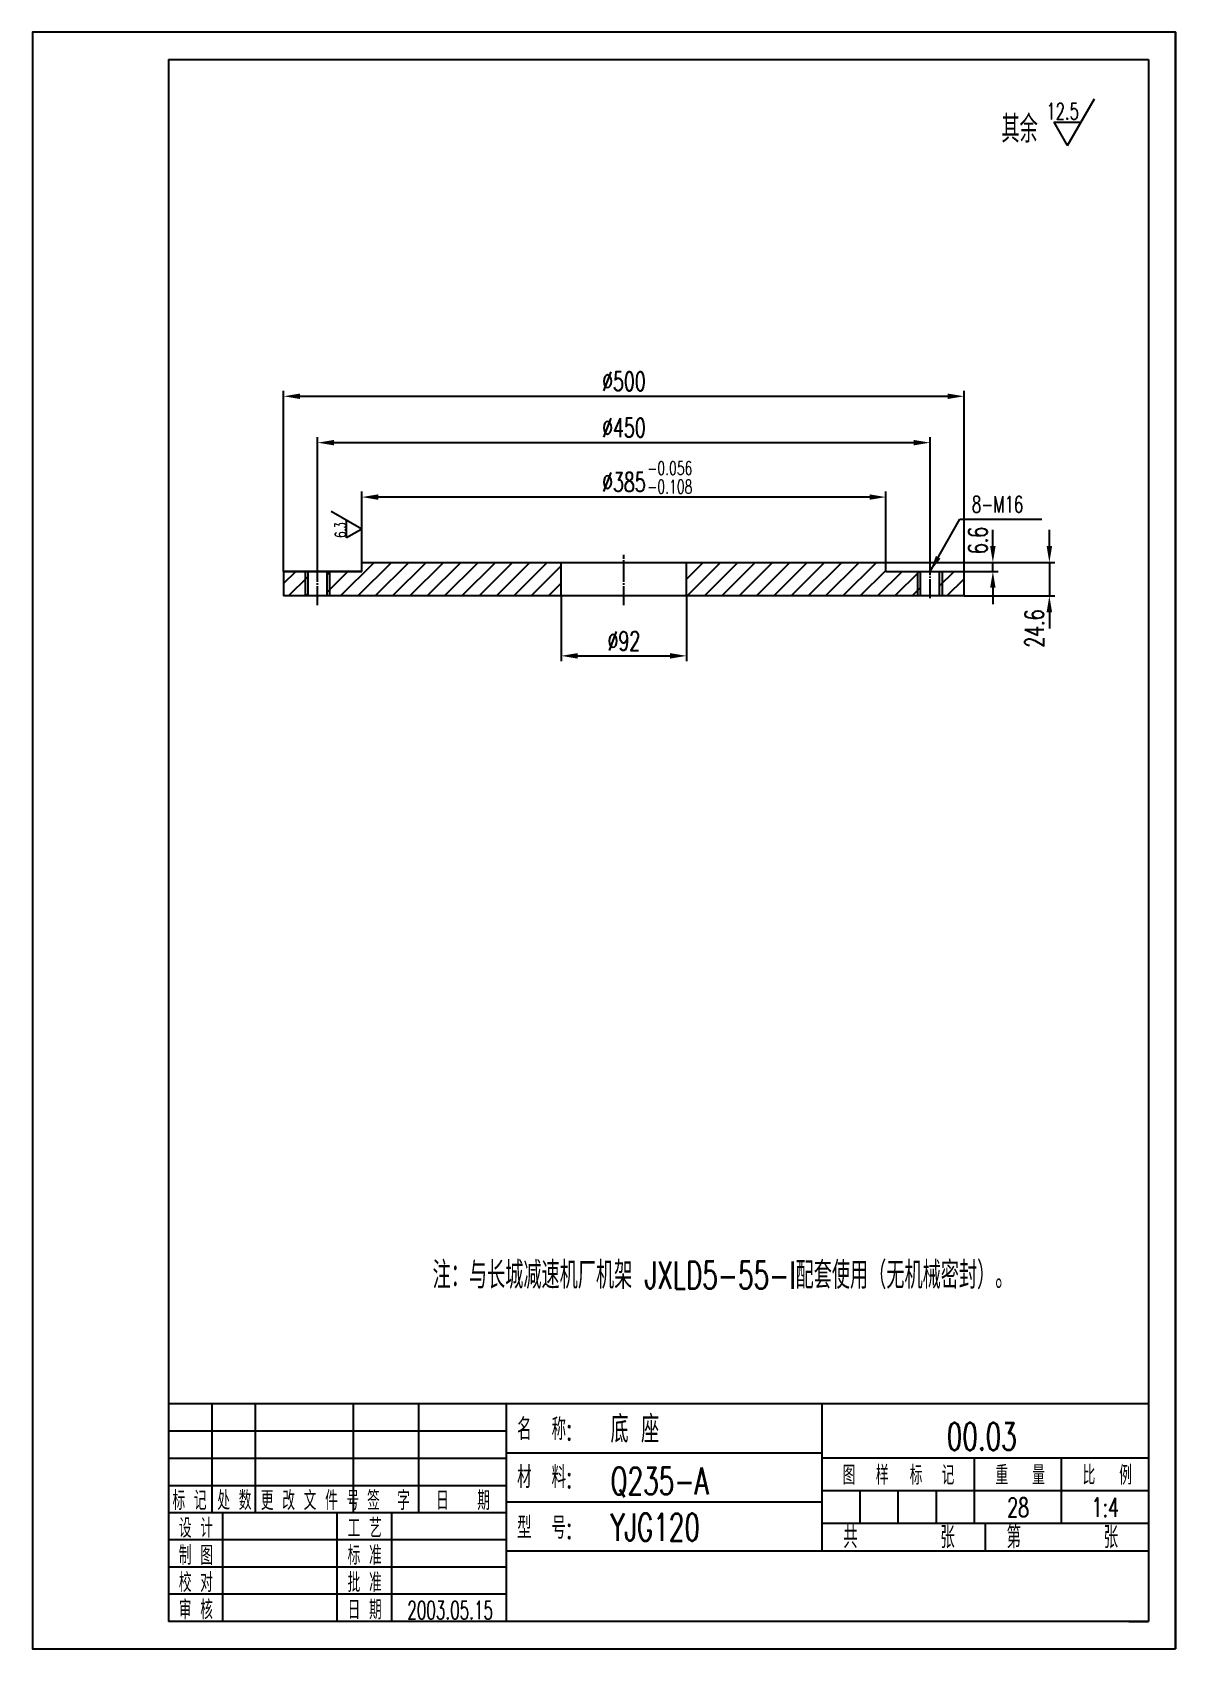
# Model space of a CAD drawing. Extents: x 0 to 840, y 0 to 1188.
import ezdxf
from ezdxf.enums import TextEntityAlignment as Align

# ---------------------------------------------------------------- set-up
doc = ezdxf.new("R2010")
doc.units = 0
doc.header["$MEASUREMENT"] = 0
doc.linetypes.add('C2', pattern=[17, 14, -1, 1, -1])
doc.layers.get('0').update_dxf_attribs({"linetype": 'CONTINUOUS'})
doc.layers.get('DEFPOINTS').update_dxf_attribs({"linetype": 'CONTINUOUS'})
for name, color, linetype in [('CENTER', 4, 'C2'), ('DIM', 3, 'CONTINUOUS'), ('TXT', 6, 'CONTINUOUS'), ('XH', 6, 'CONTINUOUS')]:
    doc.layers.add(name, color=color, linetype=linetype)
doc.styles.add('HZFSD', font='ROMANS', dxfattribs={"width": 0.6667, "bigfont": 'HZFSD'})
doc.styles.add('HZTXT', font='romans', dxfattribs={"width": 0.6667, "bigfont": 'HZTXT'})
doc.dimstyles.get("Standard").update_dxf_attribs({"dimtxt": 0.18, "dimasz": 0.18, "dimexe": 0.18, "dimexo": 0.0625, "dimgap": 0.09, "dimtad": 0, "dimtih": 1, "dimtoh": 1, "dimdec": 4, "dimzin": 0, "dimdsep": 46, "dimtxsty": 'HZFSD', "dimcen": 0.09, "dimadec": 0, "dimazin": 0, "dimtfac": 1, "dimtdec": 4, "dimtofl": 0, "dimtmove": 2, "dimatfit": 3, "dimfxl": 0, "dimtolj": 1, "dimtzin": 0, "dimarcsym": 0})
pattern_1 = [(45, (0, 0), (-6.36396, 6.36396), [])]

# ---------------------------------------------------------------- blocks, each defined once
blk = doc.blocks.new('*D3')
at = {"color": 3, "linetype": 'ByBlock'}
for p, q in [((242.1, 798.4), (242.1, 850.4)), ((615.1, 846.4), (254.1, 846.4)), ((627.1, 798.4), (627.1, 850.4))]:
    blk.add_line(p, q, dxfattribs=at)
for points in [[(254.1, 848.4), (254.1, 844.4), (242.1, 846.4)], [(615.1, 848.4), (615.1, 844.4), (627.1, 846.4)]]:
    blk.add_solid(points, dxfattribs=at)
at = {"layer": 'DEFPOINTS', "color": 0, "linetype": 'ByBlock'}
for p in [(242.1, 846.4), (242.1, 798.4), (627.1, 798.4)]:
    blk.add_point(p, dxfattribs=at)
at = {"color": 6, "linetype": 'ByBlock', "insert": (434.6, 857.4), "char_height": 14, "attachment_point": 5, "style": 'HZFSD'}
blk.add_mtext('\\A1;∅385', dxfattribs=at)
blk = doc.blocks.new('*D4')
at = {"color": 3, "linetype": 'ByBlock'}
for p, q in [((209.6, 791.8), (209.6, 890.4)), ((647.6, 886.4), (221.6, 886.4)), ((659.6, 791.8), (659.6, 890.4))]:
    blk.add_line(p, q, dxfattribs=at)
for points in [[(221.6, 888.4), (221.6, 884.4), (209.6, 886.4)], [(647.6, 888.4), (647.6, 884.4), (659.6, 886.4)]]:
    blk.add_solid(points, dxfattribs=at)
at = {"layer": 'DEFPOINTS', "color": 0, "linetype": 'ByBlock'}
for p in [(209.6, 886.4), (209.6, 791.8), (659.6, 791.8)]:
    blk.add_point(p, dxfattribs=at)
at = {"color": 6, "linetype": 'ByBlock', "insert": (434.6, 897.4), "char_height": 14, "attachment_point": 5, "style": 'HZFSD'}
blk.add_mtext('\\A1;∅450', dxfattribs=at)
blk = doc.blocks.new('*D5')
at = {"color": 3, "linetype": 'ByBlock'}
for p, q in [((705.7, 810.4), (705.7, 822.4)), ((627.1, 798.4), (709.7, 798.4)), ((705.7, 791.8), (705.7, 798.4)), ((627.1, 791.8), (709.7, 791.8)), ((705.7, 779.8), (705.7, 767.8))]:
    blk.add_line(p, q, dxfattribs=at)
for points in [[(703.7, 810.4), (707.7, 810.4), (705.7, 798.4)], [(703.7, 779.8), (707.7, 779.8), (705.7, 791.8)]]:
    blk.add_solid(points, dxfattribs=at)
at = {"layer": 'DEFPOINTS', "color": 0, "linetype": 'ByBlock'}
for p in [(627.1, 798.4), (705.7, 798.4), (627.1, 791.8)]:
    blk.add_point(p, dxfattribs=at)
at = {"color": 6, "linetype": 'ByBlock', "insert": (694.7, 814.5), "char_height": 14, "attachment_point": 5, "rotation": 90, "style": 'HZFSD'}
blk.add_mtext('\\A1;6.6', dxfattribs=at)
blk = doc.blocks.new('QCS63')
at = {"layer": 'TXT'}
for p, q in [((0, 0), (3.23, 5.61)), ((0, 0), (-1.64, 2.79)), ((-1.64, 2.79), (1.61, 2.79))]:
    blk.add_line(p, q, dxfattribs=at)
at = {"layer": 'TXT', "style": 'HZTXT', "width": 0.6667}
blk.add_text('6.3', height=2, dxfattribs=at).set_placement((-1.6, 2.94))
blk = doc.blocks.new('*D7')
at = {"color": 3, "linetype": 'ByBlock'}
for p, q in [((747.2, 810.4), (747.2, 822.4)), ((627.1, 798.4), (751.2, 798.4)), ((747.2, 798.4), (747.2, 773.8)), ((684.6, 773.8), (751.2, 773.8)), ((747.2, 761.8), (747.2, 749.8))]:
    blk.add_line(p, q, dxfattribs=at)
for points in [[(745.2, 810.4), (749.2, 810.4), (747.2, 798.4)], [(745.2, 761.8), (749.2, 761.8), (747.2, 773.8)]]:
    blk.add_solid(points, dxfattribs=at)
at = {"layer": 'DEFPOINTS', "color": 0, "linetype": 'ByBlock'}
for p in [(627.1, 798.4), (684.6, 773.8), (747.2, 773.8)]:
    blk.add_point(p, dxfattribs=at)
at = {"color": 6, "linetype": 'ByBlock', "insert": (736.2, 749.8), "char_height": 14, "attachment_point": 5, "rotation": 90, "style": 'HZFSD'}
blk.add_mtext('\\A1;24.6', dxfattribs=at)
blk = doc.blocks.new('*D11')
at = {"color": 3, "linetype": 'ByBlock'}
for p, q in [((184.6, 791.8), (184.6, 924.5)), ((196.6, 920.5), (672.6, 920.5)), ((684.6, 791.8), (684.6, 924.5))]:
    blk.add_line(p, q, dxfattribs=at)
for points in [[(196.6, 922.5), (196.6, 918.5), (184.6, 920.5)], [(672.6, 922.5), (672.6, 918.5), (684.6, 920.5)]]:
    blk.add_solid(points, dxfattribs=at)
at = {"layer": 'DEFPOINTS', "color": 0, "linetype": 'ByBlock'}
for p in [(684.6, 920.5), (184.6, 791.8), (684.6, 791.8)]:
    blk.add_point(p, dxfattribs=at)
at = {"color": 6, "linetype": 'ByBlock', "insert": (434.6, 931.5), "char_height": 14, "attachment_point": 5, "style": 'HZFSD'}
blk.add_mtext('\\A1;∅500', dxfattribs=at)
blk = doc.blocks.new('QCQY125')
at = {"layer": 'TXT'}
for p, q in [((0, 0), (4.95, 8.57)), ((-2.5, 4.29), (2.47, 4.29)), ((0, 0), (-2.47, 4.29))]:
    blk.add_line(p, q, dxfattribs=at)
at = {"layer": 'TXT', "width": 0.6667}
for s, height, style, p in [('其余', 5, 'HZFSD', (-5.48, 0.54)), ('12.5', 3, 'HZTXT', (2.09, 4.8))]:
    blk.add_text(s, height=height, dxfattribs=dict(at, style=style)).set_placement(p, align=Align.RIGHT)
blk = doc.blocks.new('*D13')
at = {"color": 3, "linetype": 'ByBlock'}
for p, q in [((388.6, 759.8), (388.6, 711.7)), ((480.6, 759.8), (480.6, 711.7)), ((400.6, 715.7), (468.6, 715.7))]:
    blk.add_line(p, q, dxfattribs=at)
for points in [[(400.6, 717.7), (400.6, 713.7), (388.6, 715.7)], [(468.6, 717.7), (468.6, 713.7), (480.6, 715.7)]]:
    blk.add_solid(points, dxfattribs=at)
at = {"layer": 'DEFPOINTS', "color": 0, "linetype": 'ByBlock'}
for p in [(388.6, 759.8), (480.6, 759.8), (480.6, 715.7)]:
    blk.add_point(p, dxfattribs=at)
at = {"color": 6, "linetype": 'ByBlock', "insert": (434.6, 726.7), "char_height": 14, "attachment_point": 5, "style": 'HZFSD'}
blk.add_mtext('\\A1;∅92', dxfattribs=at)

msp = doc.modelspace()

# ---------------------------------------------------------------- hatches: boundary and pattern name
at = {"layer": 'XH'}
h = msp.add_hatch(dxfattribs=at)
h.set_pattern_fill('ANSI31', color=256, scale=3, style=0)
h.set_pattern_definition(pattern_1)
h.paths.add_polyline_path([(202.58, 791.77), (184.58, 791.77), (184.58, 773.77), (202.58, 773.77)])
h.paths.add_polyline_path([(388.58, 798.37), (242.08, 798.37), (242.08, 791.77), (216.58, 791.77), (216.58, 773.77), (388.58, 773.77)])
h = msp.add_hatch(dxfattribs=at)
h.set_pattern_fill('ANSI31', color=256, scale=3, style=0)
h.set_pattern_definition(pattern_1)
h.paths.add_polyline_path([(627.08, 798.37), (480.58, 798.37), (480.58, 773.77), (652.58, 773.77), (652.58, 791.77), (627.08, 791.77)])
h = msp.add_hatch(dxfattribs=at)
h.set_pattern_fill('ANSI31', color=256, scale=3, style=0)
h.set_pattern_definition(pattern_1)
h.paths.add_polyline_path([(684.58, 791.77), (666.58, 791.77), (666.58, 773.77), (684.58, 773.77)])

# ---------------------------------------------------------------- linework, layer by layer
for p, q in [((100, 1168), (100, 20)), ((100, 1168), (820, 1168)), ((820, 1168), (820, 20)), ((242.08, 798.37), (627.08, 798.37)), ((242.08, 791.77), (242.08, 798.37)), ((388.58, 773.77), (388.58, 798.37)), ((480.58, 773.77), (480.58, 798.37)), ((627.08, 791.77), (627.08, 798.37)), ((184.58, 791.77), (242.08, 791.77)), ((242.08, 791.77), (184.58, 791.77)), ((184.58, 791.77), (184.58, 773.77)), ((202.58, 773.77), (202.58, 791.77)), ((216.58, 773.77), (216.58, 791.77)), ((627.08, 791.77), (684.58, 791.77)), ((652.58, 773.77), (652.58, 791.77)), ((666.58, 773.77), (666.58, 791.77)), ((684.58, 773.77), (684.58, 791.77)), ((684.58, 773.77), (184.58, 773.77)), ((100, 180), (100, 20)), ((820, 180), (100, 180)), ((820, 20), (100, 20))]:
    msp.add_line(p, q)
at = {"color": 3}
for p, q in [((820, 140), (580, 140)), ((820, 116), (580, 116)), ((820, 92), (580, 92)), ((348, 80), (100, 80)), ((348, 60), (100, 60)), ((348, 40), (100, 40))]:
    msp.add_line(p, q, dxfattribs=at)
at = {"layer": 'CENTER'}
for p, q in [((209.58, 767.03), (209.58, 795.97)), ((434.58, 767.03), (434.58, 803.88)), ((659.58, 772.03), (659.58, 797.37))]:
    msp.add_line(p, q, dxfattribs=at)
at = {"layer": 'DEFPOINTS', "color": 0, "linetype": 'ByBlock'}
msp.add_point((684.58, 771.03), dxfattribs=at)
at = {"layer": 'DIM', "color": 3}
for p in [(820, 34.79), (805.7, 20)]:
    msp.add_line(p, (820, 20), dxfattribs=at)
at = {"layer": 'TXT'}
for p, q in [((840, 1188), (840, 0)), ((200.58, 773.77), (200.58, 791.77)), ((218.58, 773.77), (218.58, 791.77)), ((650.58, 773.77), (650.58, 791.77)), ((668.58, 773.77), (668.58, 791.77))]:
    msp.add_line(p, q, dxfattribs=at)
at = {"layer": 'TXT', "color": 3}
for p, q in [((132, 100), (132, 180)), ((164, 100), (164, 180)), ((236, 100), (236, 180)), ((284, 100), (284, 180)), ((348, 180), (348, 20)), ((580, 180), (580, 72)), ((100, 160), (348, 160)), ((348, 144), (580, 144)), ((100, 140), (348, 140)), ((692, 140), (692, 92)), ((756, 140), (756, 92)), ((100, 120), (348, 120)), ((348, 108), (580, 108)), ((608, 116), (608, 92)), ((636, 116), (636, 92)), ((664, 116), (664, 92)), ((100, 100), (348, 100)), ((140, 20), (140, 100)), ((224, 20), (224, 100)), ((264, 20), (264, 100)), ((700, 92), (700, 72)), ((348, 72), (820, 72))]:
    msp.add_line(p, q, dxfattribs=at)
at = {"layer": 'TXT'}
msp.add_lwpolyline([(840, 0), (840, 1188), (0, 1188), (0, 0)], close=True, dxfattribs=at)

# ---------------------------------------------------------------- block references
at = {"layer": 'DIM', "xscale": 4, "yscale": 4, "zscale": 4}
msp.add_blockref('QCQY125', (760.59, 1104.77), dxfattribs=at)
at = {"layer": 'TXT', "xscale": 4, "yscale": 4, "zscale": 4, "rotation": 90}
msp.add_blockref('QCS63', (242.08, 822.92), dxfattribs=at)

# ---------------------------------------------------------------- texts
at = {"layer": 'TXT', "style": 'HZFSD', "width": 0.6667}
for s, height, p in [('-0.056', 10, (451.78, 862.66)), ('-0.108', 10, (451.78, 849.06)), ('8-M16', 12, (690.3, 835.05)), ('注：与长城减速机厂机架 JXLD5-55-I配套使用（无机械密封）。', 20, (294.08, 264.5)), ('名  称:', 16, (356.17, 153.29)), ('底 座', 20, (424.77, 151.27)), ('00.03', 20, (671.83, 145.94)), ('材  料:', 16, (356.17, 118.13)), ('Q235-A', 20, (424.77, 113.28)), ('图', 14, (595.31, 120.53)), ('样', 14, (619.72, 120.53)), ('标', 14, (644.59, 120.53)), ('记', 14, (668.06, 120.53)), ('重', 14, (707.6, 120.53)), ('量', 14, (734.58, 120.53)), ('比', 14, (771.6, 120.53)), ('例', 14, (798.58, 120.53)), ('标 记', 14, (102.97, 101.88)), ('处 数', 14, (135.94, 101.88)), ('更 改 文 件 号', 14, (167.88, 101.88)), ('签  字', 14, (245.91, 101.88)), ('日   期', 14, (296.68, 101.88)), ('设 计', 14, (107.63, 81.57)), ('工 艺', 14, (231.63, 81.57)), ('型  号:', 16, (356.17, 80.83)), ('YJG120', 20, (424.77, 79.24)), ('共', 16, (595.75, 73.87)), ('张', 16, (667.08, 73.87)), ('第', 16, (715.75, 73.87)), ('张', 16, (787.08, 73.87)), ('制 图', 14, (107.63, 61.57)), ('标 准', 14, (231.63, 61.57)), ('校 对', 14, (107.63, 41.57)), ('批 准', 14, (231.63, 41.57)), ('审 核', 14, (107.63, 21.57)), ('日 期', 14, (231.63, 21.57))]:
    msp.add_text(s, height=height, dxfattribs=at).set_placement(p)
at = {"layer": 'TXT', "style": 'HZFSD'}
for s, height, width, p in [('28', 14, 0.6667, (724.25, 96.91)), ('1:4', 14, 0.6667, (788.25, 96.91)), ('2003.05.15', 13.4, 0.609, (306.97, 21.57))]:
    msp.add_text(s, height=height, dxfattribs=dict(at, width=width)).set_placement(p, align=Align.CENTER)

# ---------------------------------------------------------------- dimensions: what is measured, and where the dimension line sits
at = {"layer": 'DIM'}
for base, p1, p2, text, picture, middle in [((684.58, 920.45), (184.58, 791.77), (684.58, 791.77), '%%C<>', '*D11', (434.58, 931.45)), ((209.58, 886.37), (659.58, 791.77), (209.58, 791.77), '%%c<>', '*D4', (434.58, 897.37)), ((242.08, 846.38), (627.08, 798.37), (242.08, 798.37), '%%c<>', '*D3', (434.58, 857.38))]:
    dim = msp.add_linear_dim(base=base, p1=p1, p2=p2, text=text, dimstyle='Standard', override={"dimscale": 4, "dimtxt": 3.5, "dimasz": 3, "dimexe": 1, "dimexo": 0, "dimgap": 1, "dimtad": 1, "dimtih": 0, "dimtoh": 0, "dimdec": 1, "dimzin": 8, "dimcen": 0, "dimclrd": 3, "dimclre": 3, "dimclrt": 6, "dimtfac": 0.5143, "dimtdec": 1, "dimtix": 1, "dimtzin": 8}, dxfattribs=at)
    dim.commit()
    dim.dimension.update_dxf_attribs({"geometry": picture, "text_midpoint": middle})
dim = msp.add_linear_dim(base=(705.73, 798.37), p1=(627.08, 791.77), p2=(627.08, 798.37), angle=90, dimstyle='Standard', override={"dimscale": 4, "dimtxt": 3.5, "dimasz": 3, "dimexe": 1, "dimexo": 0, "dimgap": 1, "dimtad": 1, "dimtih": 0, "dimtoh": 0, "dimdec": 1, "dimzin": 8, "dimcen": 0, "dimclrd": 3, "dimclre": 3, "dimclrt": 6, "dimtfac": 0.5143, "dimtdec": 1, "dimtix": 1, "dimtzin": 8}, dxfattribs=at)
dim.commit()
dim.dimension.update_dxf_attribs({"geometry": '*D5', "text_midpoint": (694.73, 814.54), "dimtype": 160})
dim = msp.add_linear_dim(base=(480.58, 729.72), p1=(388.58, 773.77), p2=(480.58, 773.77), text='%%C<>', dimstyle='Standard', override={"dimscale": 4, "dimtxt": 3.5, "dimasz": 3, "dimexe": 1, "dimexo": 0, "dimgap": 1, "dimtad": 1, "dimtih": 0, "dimtoh": 0, "dimdec": 1, "dimzin": 8, "dimcen": 0, "dimclrd": 3, "dimclre": 3, "dimclrt": 6, "dimtfac": 0.5143, "dimtdec": 1, "dimtix": 1, "dimtmove": 0, "dimtzin": 8}, dxfattribs=at)
dim.commit()
dim.dimension.update_dxf_attribs({"geometry": '*D13', "text_midpoint": (434.58, 726.72), "insert": (0, 14)})
at = {"layer": 'XH'}
dim = msp.add_linear_dim(base=(747.21, 773.77), p1=(627.08, 798.37), p2=(684.58, 773.77), angle=90, dimstyle='Standard', override={"dimscale": 4, "dimtxt": 3.5, "dimasz": 3, "dimexe": 1, "dimexo": 0, "dimgap": 1, "dimtad": 1, "dimtih": 0, "dimtoh": 0, "dimdec": 1, "dimzin": 8, "dimcen": 0, "dimclrd": 3, "dimclre": 3, "dimclrt": 6, "dimtfac": 0.5143, "dimtdec": 1, "dimtix": 1, "dimtzin": 8}, dxfattribs=at)
dim.commit()
dim.dimension.update_dxf_attribs({"geometry": '*D7', "text_midpoint": (736.21, 749.79), "dimtype": 160})

# ---------------------------------------------------------------- leaders
at = {"layer": 'DIM', "color": 3}
msp.add_leader([(659.58, 791.77), (681.54, 830.08), (741.64, 830.08)], dimstyle='Standard', override={"dimscale": 4, "dimtxt": 3.5, "dimasz": 3, "dimexe": 1, "dimexo": 0, "dimgap": 1, "dimtad": 1, "dimtih": 0, "dimtoh": 0, "dimdec": 1, "dimzin": 8, "dimcen": 0, "dimclrd": 3, "dimclre": 3, "dimclrt": 6, "dimtfac": 0.5143, "dimtdec": 1, "dimtix": 1, "dimtzin": 8}, dxfattribs=at)

doc.saveas('drawing.dxf')
